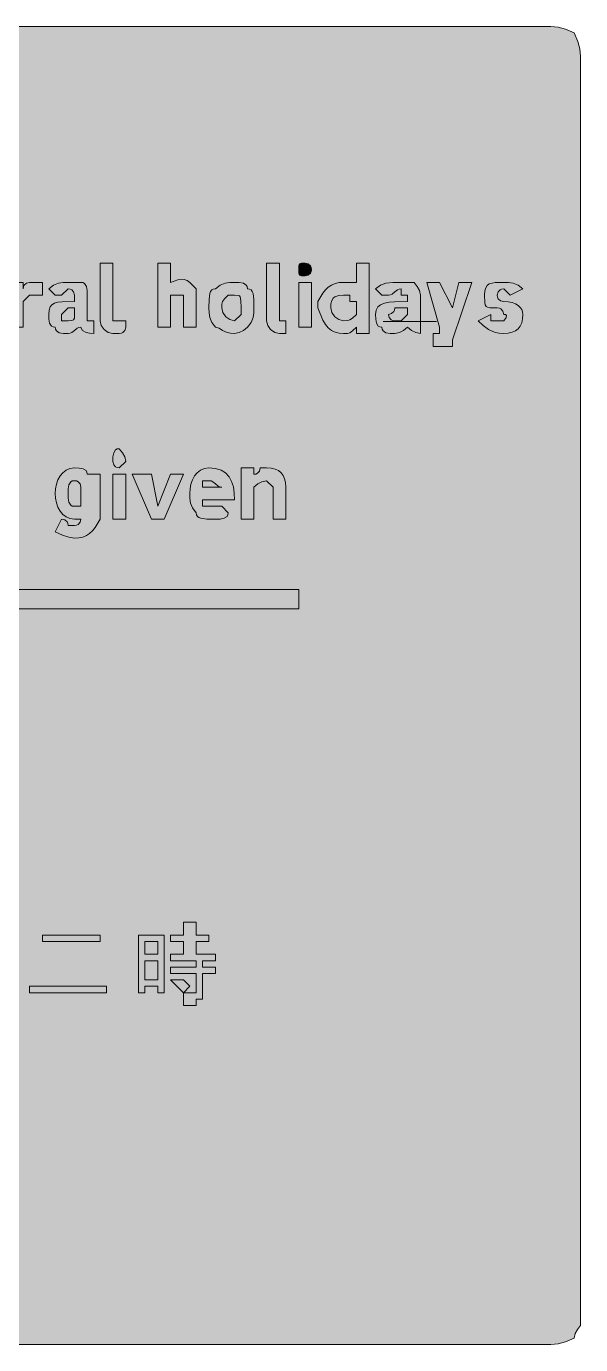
# Model space of a CAD drawing. Header units: metres. Extents: x 9 to 558, y 12 to 259.
# Drawn here: x 453.8 to 557.6, y 12.2 to 259.4 of the extents above; entities that cross this region are included whole.
import ezdxf

# ---------------------------------------------------------------- set-up
doc = ezdxf.new("R2010")
doc.units = ezdxf.units.M
for name, color, linetype, true_color in [('FILL_BLACK_000000', 7, 'Continuous', 0x000000), ('FILL_YELLOW_FFFF00', 7, 'Continuous', 0xffff00), ('STROKE_BLACK_000000', 7, 'Continuous', 0x000000)]:
    doc.layers.add(name, color=color, linetype=linetype, true_color=true_color)

msp = doc.modelspace()

# ---------------------------------------------------------------- hatches: boundary and pattern name
at = {"layer": 'FILL_BLACK_000000', "true_color": 0x000000}
h = msp.add_hatch(color=7, dxfattribs=at)
h.dxf.hatch_style = 1
h.paths.add_polyline_path([(470.01, 205.44), (470.01, 204.24), (472.41, 204.24), (472.41, 203.04), (472.26, 202.44), (471.9, 202.03), (471.61, 201.89), (471.21, 201.84), (470.01, 201.84), (469.13, 202.05), (468.36, 202.59), (467.82, 203.36), (467.61, 204.24), (467.61, 215.04), (470.01, 215.04), (470.01, 205.44)])
h = msp.add_hatch(color=7, dxfattribs=at)
h.dxf.hatch_style = 1
h.paths.add_polyline_path([(482.16, 211.89), (483.34, 211.95), (483.91, 211.78), (484.41, 211.44), (485.61, 210.24), (485.61, 207.84), (485.61, 203.04), (483.21, 203.04), (483.21, 207.84), (483.21, 209.04), (482.01, 209.04), (480.81, 209.04), (480.81, 207.84), (480.81, 203.04), (478.41, 203.04), (478.41, 215.04), (480.81, 215.04), (480.81, 211.44), (482.16, 211.89)])
h = msp.add_hatch(color=7, dxfattribs=at)
h.dxf.hatch_style = 1
h.paths.add_polyline_path([(501.21, 205.44), (501.21, 204.24), (502.41, 204.24), (502.41, 203.04), (502.41, 201.84), (501.21, 201.84), (500.33, 202.05), (499.56, 202.59), (499.02, 203.36), (498.81, 204.24), (498.81, 215.04), (501.21, 215.04), (501.21, 205.44)])
h = msp.add_hatch(color=7, dxfattribs=at)
h.dxf.hatch_style = 1
h.paths.add_polyline_path([(507.16, 213.44), (507.02, 213.15), (506.61, 212.79), (506.01, 212.64), (505.32, 212.66), (504.96, 212.79), (504.83, 213.15), (504.81, 213.84), (504.83, 214.53), (504.96, 214.89), (505.32, 215.02), (506.01, 215.04), (506.61, 214.89), (507.02, 214.53), (507.16, 214.24), (507.21, 213.84), (507.16, 213.44)])
h = msp.add_hatch(color=7, dxfattribs=at)
h.dxf.hatch_style = 1
h.paths.add_polyline_path([(518.01, 215.04), (518.01, 201.84), (515.61, 201.84), (515.61, 203.04), (514.9, 202.35), (514.41, 201.99), (513.92, 201.86), (513.21, 201.84), (512.36, 201.9), (511.62, 202.08), (510.95, 202.41), (510.36, 202.89), (509.82, 203.54), (509.33, 204.37), (508.41, 206.64), (508.41, 207.84), (509.33, 209.41), (509.82, 210.03), (510.36, 210.54), (510.95, 210.93), (511.62, 211.21), (512.36, 211.38), (513.21, 211.44), (515.61, 211.44), (515.61, 215.04), (518.01, 215.04)])
h.paths.add_polyline_path([(514.41, 207.84), (514.41, 209.04), (513.21, 209.04), (512.33, 209), (511.56, 208.74), (511.25, 208.45), (511.02, 208.03), (510.86, 207.43), (510.81, 206.64), (511.02, 205.76), (511.56, 204.99), (512.33, 204.45), (513.21, 204.24), (513.92, 204.26), (514.41, 204.39), (514.9, 204.75), (515.61, 205.44), (515.61, 207.84), (514.41, 207.84)], flags=16)
h = msp.add_hatch(color=7, dxfattribs=at)
h.dxf.hatch_style = 1
h.paths.add_polyline_path([(450.81, 211.44), (453.21, 211.44), (453.21, 210.24), (453.26, 210.64), (453.4, 210.93), (453.81, 211.29), (454.41, 211.44), (456.81, 211.44), (456.81, 209.04), (454.41, 209.04), (453.21, 207.84), (453.21, 203.04), (450.81, 203.04), (450.81, 211.44)])
h = msp.add_hatch(color=7, dxfattribs=at)
h.dxf.hatch_style = 1
h.paths.add_polyline_path([(462.66, 209.64), (462.3, 210.05), (462.01, 210.19), (461.61, 210.24), (460.41, 209.04), (459.21, 209.04), (458.01, 210.24), (458.91, 210.93), (459.81, 211.29), (460.71, 211.42), (461.61, 211.44), (464.01, 211.44), (464.41, 211.39), (464.7, 211.23), (465.06, 210.69), (465.19, 209.92), (465.21, 209.04), (465.21, 204.24), (466.41, 204.24), (466.41, 201.84), (465.62, 201.89), (465.02, 202.03), (464.31, 202.44), (464.05, 202.85), (464.01, 203.04), (463.61, 202.99), (463.3, 202.85), (462.81, 202.44), (462.32, 202.03), (462.01, 201.89), (461.61, 201.84), (460.73, 201.86), (459.96, 201.99), (459.42, 202.35), (459.26, 202.64), (459.21, 203.04), (458.81, 203.09), (458.52, 203.25), (458.16, 203.79), (458.03, 204.56), (458.01, 205.44), (458.07, 206.23), (458.25, 206.83), (458.58, 207.25), (459.06, 207.54), (459.71, 207.71), (460.54, 207.8), (462.81, 207.84), (462.81, 209.04), (462.66, 209.64)])
h.paths.add_polyline_path([(461.61, 204.24), (462.3, 204.26), (462.66, 204.39), (462.79, 204.75), (462.81, 205.44), (462.81, 206.64), (461.61, 206.64), (460.41, 205.44), (460.41, 204.24), (461.61, 204.24)], flags=16)
h = msp.add_hatch(color=7, dxfattribs=at)
h.dxf.hatch_style = 1
h.paths.add_polyline_path([(496.26, 204.84), (495.9, 203.94), (495.21, 203.04), (494.46, 202.44), (493.69, 202.03), (492.81, 201.84), (492.02, 201.89), (491.4, 202.03), (490.56, 202.44), (489.94, 202.85), (489.21, 203.04), (488.52, 203.94), (488.16, 204.84), (488.03, 205.74), (488.01, 206.64), (488.03, 208.21), (488.16, 209.34), (488.3, 209.73), (488.52, 210.01), (488.81, 210.18), (489.21, 210.24), (490.11, 210.93), (491.01, 211.29), (491.91, 211.42), (492.81, 211.44), (493.69, 211.42), (494.46, 211.29), (495, 210.93), (495.16, 210.64), (495.21, 210.24), (495.61, 210.18), (495.9, 210.01), (496.12, 209.73), (496.26, 209.34), (496.39, 208.21), (496.41, 206.64), (496.39, 205.74), (496.26, 204.84)])
h.paths.add_polyline_path([(493.86, 208.74), (493.72, 208.91), (493.5, 209), (492.81, 209.04), (491.61, 209.04), (490.92, 208.33), (490.56, 207.84), (490.43, 207.35), (490.41, 206.64), (490.62, 205.76), (491.16, 204.99), (491.93, 204.45), (492.81, 204.24), (494.01, 205.44), (494.01, 206.64), (493.99, 208.03), (493.86, 208.74)], flags=16)
h = msp.add_hatch(color=7, dxfattribs=at)
h.dxf.hatch_style = 1
h.paths.add_polyline_path([(504.81, 203.04), (504.81, 211.44), (507.21, 211.44), (507.21, 203.04), (504.81, 203.04)])
h = msp.add_hatch(color=7, dxfattribs=at)
h.dxf.hatch_style = 1
h.paths.add_polyline_path([(524.01, 209.04), (524.01, 210.24), (523.61, 210.19), (523.3, 210.05), (522.81, 209.64), (522.32, 209.23), (522.01, 209.09), (521.61, 209.04), (520.41, 209.04), (519.21, 210.24), (520.13, 210.93), (521.16, 211.29), (522.42, 211.42), (524.01, 211.44), (526.41, 211.44), (527.01, 210.69), (527.42, 209.92), (527.61, 209.04), (527.61, 204.24), (527.61, 201.84), (526.73, 202.03), (525.96, 202.44), (525.21, 203.04), (524.46, 202.44), (523.69, 202.03), (522.81, 201.84), (521.93, 201.86), (521.16, 201.99), (520.62, 202.35), (520.46, 202.64), (520.41, 203.04), (520.01, 203.09), (519.72, 203.25), (519.36, 203.79), (519.23, 204.56), (519.21, 205.44), (519.32, 206.23), (519.64, 206.83), (520.16, 207.25), (520.86, 207.54), (521.73, 207.71), (522.75, 207.8), (525.21, 207.84), (525.21, 209.04), (524.01, 209.04)])
h.paths.add_polyline_path([(522.12, 204.43), (522.41, 204.29), (522.81, 204.24), (524.01, 204.24), (525.21, 205.44), (525.21, 206.64), (522.81, 206.64), (522.76, 206.24), (522.62, 205.95), (522.21, 205.59), (521.61, 205.44), (521.76, 204.84), (522.12, 204.43)], flags=16)
h = msp.add_hatch(color=7, dxfattribs=at)
h.dxf.hatch_style = 1
h.paths.add_polyline_path([(533.61, 200.64), (533.61, 199.44), (532.41, 199.44), (530.01, 199.44), (530.01, 201.84), (531.21, 201.84), (531.21, 203.04), (528.81, 211.44), (531.21, 211.44), (533.61, 206.64), (534.81, 211.44), (537.21, 211.44), (533.61, 200.64)])
h = msp.add_hatch(color=7, dxfattribs=at)
h.dxf.hatch_style = 1
h.paths.add_polyline_path([(546.75, 204.6), (546.58, 203.87), (546.3, 203.25), (545.91, 202.74), (545.4, 202.35), (544.78, 202.07), (544.05, 201.9), (543.21, 201.84), (542.36, 201.89), (541.62, 202.05), (540.36, 202.59), (539.33, 203.36), (538.41, 204.24), (540.81, 205.44), (540.81, 204.24), (543.21, 204.24), (543.66, 204.84), (543.72, 205.25), (543.55, 205.39), (543.21, 205.44), (543.06, 206.04), (542.7, 206.45), (542.41, 206.59), (542.01, 206.64), (540.62, 206.68), (540.2, 206.77), (539.91, 206.94), (539.74, 207.23), (539.65, 207.65), (539.61, 209.04), (539.67, 209.83), (539.83, 210.43), (540.12, 210.85), (540.51, 211.14), (541.02, 211.31), (541.63, 211.4), (543.21, 211.44), (544.11, 211.42), (545.01, 211.29), (545.91, 210.93), (546.81, 210.24), (544.41, 209.04), (543.21, 210.24), (542.81, 210.19), (542.52, 210.05), (542.16, 209.64), (542.01, 209.04), (542.06, 208.64), (542.2, 208.35), (542.61, 207.99), (543.21, 207.84), (544.05, 207.79), (544.78, 207.63), (545.4, 207.4), (545.91, 207.09), (546.3, 206.73), (546.58, 206.32), (546.75, 205.89), (546.81, 205.44), (546.75, 204.6)])
h = msp.add_hatch(color=7, dxfattribs=at)
h.dxf.hatch_style = 1
h.paths.add_polyline_path([(471.21, 176.64), (470.81, 176.69), (470.52, 176.83), (470.16, 177.24), (470.01, 177.84), (470.03, 178.72), (470.16, 179.49), (470.52, 180.03), (470.81, 180.19), (471.21, 180.24), (471.81, 179.49), (472.22, 178.72), (472.41, 177.84), (471.21, 176.64)])
h = msp.add_hatch(color=7, dxfattribs=at)
h.dxf.hatch_style = 1
h.paths.add_polyline_path([(461.23, 167.45), (460.62, 167.93), (460.11, 168.54), (459.72, 169.27), (459.44, 170.08), (459.27, 170.94), (459.21, 171.84), (459.27, 172.74), (459.44, 173.6), (459.72, 174.41), (460.11, 175.14), (460.62, 175.75), (461.23, 176.23), (461.97, 176.53), (462.81, 176.64), (463.69, 176.62), (464.46, 176.49), (465, 176.13), (465.16, 175.84), (465.21, 175.44), (467.61, 175.44), (467.61, 167.04), (466.69, 165.46), (466.2, 164.85), (465.66, 164.34), (465.07, 163.95), (464.4, 163.66), (463.66, 163.5), (462.81, 163.44), (461.74, 163.63), (460.56, 164.04), (459.21, 164.64), (460.41, 167.04), (461.01, 166.89), (461.42, 166.53), (461.56, 166.24), (461.61, 165.84), (462.81, 165.84), (463.21, 165.89), (463.5, 166.03), (463.86, 166.44), (464.01, 167.04), (462.81, 167.04), (461.97, 167.15), (461.23, 167.45)])
h.paths.add_polyline_path([(463.5, 174.05), (463.21, 174.19), (462.81, 174.24), (462.41, 174.19), (462.12, 174.03), (461.76, 173.49), (461.63, 172.72), (461.61, 171.84), (461.63, 170.96), (461.76, 170.19), (462.12, 169.65), (462.41, 169.49), (462.81, 169.44), (464.01, 169.44), (464.01, 170.64), (464.01, 173.04), (463.86, 173.64), (463.5, 174.05)], flags=16)
h = msp.add_hatch(color=7, dxfattribs=at)
h.dxf.hatch_style = 1
h.paths.add_polyline_path([(486.81, 169.44), (489.21, 169.44), (490.41, 169.44), (491.61, 168.24), (491.56, 167.84), (491.4, 167.55), (490.86, 167.19), (490.09, 167.06), (489.21, 167.04), (487.63, 167.06), (486.51, 167.19), (486.12, 167.33), (485.83, 167.55), (485.67, 167.84), (485.61, 168.24), (484.92, 169.14), (484.56, 170.04), (484.43, 170.94), (484.41, 171.84), (484.47, 172.74), (484.63, 173.6), (484.92, 174.41), (485.31, 175.14), (485.82, 175.75), (486.43, 176.23), (487.17, 176.53), (488.01, 176.64), (489.25, 176.53), (490.28, 176.21), (491.11, 175.69), (491.76, 174.99), (492.24, 174.12), (492.57, 173.1), (492.75, 171.93), (492.81, 170.64), (486.81, 170.64), (486.81, 169.44)])
h.paths.add_polyline_path([(490.01, 173.09), (489.7, 173.23), (489.21, 173.64), (488.72, 174.05), (488.41, 174.19), (488.01, 174.24), (486.81, 174.24), (486.81, 173.04), (490.41, 173.04), (490.01, 173.09)], flags=16)
h = msp.add_hatch(color=7, dxfattribs=at)
h.dxf.hatch_style = 1
h.paths.add_polyline_path([(500.01, 167.04), (500.01, 171.84), (500.01, 173.04), (498.81, 174.24), (497.93, 174.05), (497.16, 173.64), (496.41, 173.04), (496.41, 167.04), (494.01, 167.04), (494.01, 176.64), (496.41, 176.64), (496.41, 175.44), (496.81, 175.49), (497.1, 175.63), (497.46, 176.04), (497.61, 176.64), (498.81, 176.64), (499.65, 176.58), (500.38, 176.41), (501, 176.13), (501.51, 175.74), (501.9, 175.23), (502.18, 174.62), (502.35, 173.88), (502.41, 173.04), (502.41, 167.04), (500.01, 167.04)])
h = msp.add_hatch(color=7, dxfattribs=at)
h.dxf.hatch_style = 1
h.paths.add_polyline_path([(470.01, 167.04), (470.01, 175.44), (472.41, 175.44), (472.41, 167.04), (470.01, 167.04)])
h = msp.add_hatch(color=7, dxfattribs=at)
h.dxf.hatch_style = 1
h.paths.add_polyline_path([(473.61, 175.44), (477.21, 175.44), (478.41, 169.44), (480.81, 175.44), (483.21, 175.44), (479.61, 167.04), (478.41, 167.04), (477.21, 167.04), (473.61, 175.44)])
h = msp.add_hatch(color=7, dxfattribs=at)
h.dxf.hatch_style = 1
h.paths.add_polyline_path([(504.81, 153.84), (504.81, 150.24), (71.61, 150.24), (76.41, 145.44), (69.21, 145.44), (62.01, 152.64), (69.21, 158.64), (76.41, 158.64), (71.61, 153.84), (504.81, 153.84)])
h = msp.add_hatch(color=7, dxfattribs=at)
h.dxf.hatch_style = 1
h.paths.add_polyline_path([(467.61, 89.04), (467.61, 87.84), (456.81, 87.84), (456.81, 89.04), (467.61, 89.04)])
h = msp.add_hatch(color=7, dxfattribs=at)
h.dxf.hatch_style = 1
h.paths.add_polyline_path([(478.41, 78.24), (478.41, 79.44), (476.01, 79.44), (476.01, 78.24), (474.81, 78.24), (474.81, 89.04), (479.61, 89.04), (479.61, 78.24), (478.41, 78.24)])
h.paths.add_polyline_path([(476.01, 87.84), (476.01, 85.44), (478.41, 85.44), (478.41, 87.84), (476.01, 87.84)], flags=16)
h.paths.add_polyline_path([(478.41, 84.24), (476.01, 84.24), (476.01, 80.64), (478.41, 80.64), (478.41, 84.24)], flags=16)
h = msp.add_hatch(color=7, dxfattribs=at)
h.dxf.hatch_style = 1
h.paths.add_polyline_path([(483.21, 87.84), (480.81, 87.84), (480.81, 89.04), (483.21, 89.04), (483.21, 91.44), (485.61, 91.44), (485.61, 90.24), (485.61, 89.04), (488.01, 89.04), (488.01, 87.84), (485.61, 87.84), (485.61, 85.44), (489.21, 85.44), (489.21, 84.24), (486.81, 84.24), (486.81, 83.04), (489.21, 83.04), (489.21, 81.84), (486.81, 81.84), (486.81, 78.24), (486.81, 77.04), (485.61, 77.04), (485.61, 75.84), (483.21, 75.84), (483.21, 78.24), (484.41, 78.24), (485.61, 78.24), (485.61, 81.84), (480.81, 81.84), (480.81, 83.04), (485.61, 83.04), (485.61, 84.24), (480.81, 84.24), (480.81, 85.44), (483.21, 85.44), (483.21, 87.84)])
h = msp.add_hatch(color=7, dxfattribs=at)
h.dxf.hatch_style = 1
h.paths.add_polyline_path([(468.81, 79.44), (468.81, 78.24), (454.41, 78.24), (454.41, 79.44), (468.81, 79.44)])
h = msp.add_hatch(color=7, dxfattribs=at)
h.dxf.hatch_style = 1
h.paths.add_polyline_path([(483.21, 80.64), (484.41, 79.44), (483.21, 78.24), (482.01, 79.44), (480.81, 80.64), (482.01, 80.64), (483.21, 80.64)])
at = {"layer": 'FILL_YELLOW_FFFF00', "true_color": 0xffff00}
h = msp.add_hatch(color=7, dxfattribs=at)
h.dxf.hatch_style = 1
h.paths.add_polyline_path([(552.02, 259.42), (553.41, 259.29), (554.8, 258.93), (556.41, 258.24), (557.1, 256.63), (557.46, 255.24), (557.59, 253.85), (557.61, 252.24), (557.61, 19.44), (557.61, 15.84), (557.01, 15.09), (556.6, 14.32), (556.41, 13.44), (554.8, 12.75), (553.41, 12.39), (552.02, 12.26), (550.41, 12.24), (16.41, 12.24), (14.01, 12.24), (13.13, 12.43), (12.36, 12.84), (11.61, 13.44), (10.22, 15.05), (9.8, 15.76), (9.51, 16.44), (9.25, 17.83), (9.21, 19.44), (9.21, 252.24), (9.21, 255.84), (9.61, 255.89), (9.92, 256.05), (10.41, 256.59), (10.9, 257.36), (11.61, 258.24), (12.36, 258.84), (13.13, 259.25), (14.01, 259.44), (16.41, 259.44), (550.41, 259.44), (552.02, 259.42)])

# ---------------------------------------------------------------- linework, layer by layer
at = {"layer": 'FILL_BLACK_000000', "lineweight": 0, "true_color": 0x000000}
for points in [[(470.01, 205.44), (470.01, 204.24), (472.41, 204.24), (472.41, 203.04), (472.26, 202.44), (471.9, 202.03), (471.61, 201.89), (471.21, 201.84), (470.01, 201.84), (469.13, 202.05), (468.36, 202.59), (467.82, 203.36), (467.61, 204.24), (467.61, 215.04), (470.01, 215.04)], [(482.16, 211.89), (483.34, 211.95), (483.91, 211.78), (484.41, 211.44), (485.61, 210.24), (485.61, 207.84), (485.61, 203.04), (483.21, 203.04), (483.21, 207.84), (483.21, 209.04), (482.01, 209.04), (480.81, 209.04), (480.81, 207.84), (480.81, 203.04), (478.41, 203.04), (478.41, 215.04), (480.81, 215.04), (480.81, 211.44)], [(501.21, 205.44), (501.21, 204.24), (502.41, 204.24), (502.41, 203.04), (502.41, 201.84), (501.21, 201.84), (500.33, 202.05), (499.56, 202.59), (499.02, 203.36), (498.81, 204.24), (498.81, 215.04), (501.21, 215.04)], [(507.16, 213.44), (507.02, 213.15), (506.61, 212.79), (506.01, 212.64), (505.32, 212.66), (504.96, 212.79), (504.83, 213.15), (504.81, 213.84), (504.83, 214.53), (504.96, 214.89), (505.32, 215.02), (506.01, 215.04), (506.61, 214.89), (507.02, 214.53), (507.16, 214.24), (507.21, 213.84)], [(518.01, 215.04), (518.01, 201.84), (515.61, 201.84), (515.61, 203.04), (514.9, 202.35), (514.41, 201.99), (513.92, 201.86), (513.21, 201.84), (512.36, 201.9), (511.62, 202.08), (510.95, 202.41), (510.36, 202.89), (509.82, 203.54), (509.33, 204.37), (508.41, 206.64), (508.41, 207.84), (509.33, 209.41), (509.82, 210.03), (510.36, 210.54), (510.95, 210.93), (511.62, 211.21), (512.36, 211.38), (513.21, 211.44), (515.61, 211.44), (515.61, 215.04)], [(450.81, 211.44), (453.21, 211.44), (453.21, 210.24), (453.26, 210.64), (453.4, 210.93), (453.81, 211.29), (454.41, 211.44), (456.81, 211.44), (456.81, 209.04), (454.41, 209.04), (453.21, 207.84), (453.21, 203.04), (450.81, 203.04)], [(462.66, 209.64), (462.3, 210.05), (462.01, 210.19), (461.61, 210.24), (460.41, 209.04), (459.21, 209.04), (458.01, 210.24), (458.91, 210.93), (459.81, 211.29), (460.71, 211.42), (461.61, 211.44), (464.01, 211.44), (464.41, 211.39), (464.7, 211.23), (465.06, 210.69), (465.19, 209.92), (465.21, 209.04), (465.21, 204.24), (466.41, 204.24), (466.41, 201.84), (465.62, 201.89), (465.02, 202.03), (464.31, 202.44), (464.05, 202.85), (464.01, 203.04), (463.61, 202.99), (463.3, 202.85), (462.81, 202.44), (462.32, 202.03), (462.01, 201.89), (461.61, 201.84), (460.73, 201.86), (459.96, 201.99), (459.42, 202.35), (459.26, 202.64), (459.21, 203.04), (458.81, 203.09), (458.52, 203.25), (458.16, 203.79), (458.03, 204.56), (458.01, 205.44), (458.07, 206.23), (458.25, 206.83), (458.58, 207.25), (459.06, 207.54), (459.71, 207.71), (460.54, 207.8), (462.81, 207.84), (462.81, 209.04)], [(496.26, 204.84), (495.9, 203.94), (495.21, 203.04), (494.46, 202.44), (493.69, 202.03), (492.81, 201.84), (492.02, 201.89), (491.4, 202.03), (490.56, 202.44), (489.94, 202.85), (489.21, 203.04), (488.52, 203.94), (488.16, 204.84), (488.03, 205.74), (488.01, 206.64), (488.03, 208.21), (488.16, 209.34), (488.3, 209.73), (488.52, 210.01), (488.81, 210.18), (489.21, 210.24), (490.11, 210.93), (491.01, 211.29), (491.91, 211.42), (492.81, 211.44), (493.69, 211.42), (494.46, 211.29), (495, 210.93), (495.16, 210.64), (495.21, 210.24), (495.61, 210.18), (495.9, 210.01), (496.12, 209.73), (496.26, 209.34), (496.39, 208.21), (496.41, 206.64), (496.39, 205.74)], [(504.81, 203.04), (504.81, 211.44), (507.21, 211.44), (507.21, 203.04)], [(524.01, 209.04), (524.01, 210.24), (523.61, 210.19), (523.3, 210.05), (522.81, 209.64), (522.32, 209.23), (522.01, 209.09), (521.61, 209.04), (520.41, 209.04), (519.21, 210.24), (520.13, 210.93), (521.16, 211.29), (522.42, 211.42), (524.01, 211.44), (526.41, 211.44), (527.01, 210.69), (527.42, 209.92), (527.61, 209.04), (527.61, 204.24), (527.61, 201.84), (526.73, 202.03), (525.96, 202.44), (525.21, 203.04), (524.46, 202.44), (523.69, 202.03), (522.81, 201.84), (521.93, 201.86), (521.16, 201.99), (520.62, 202.35), (520.46, 202.64), (520.41, 203.04), (520.01, 203.09), (519.72, 203.25), (519.36, 203.79), (519.23, 204.56), (519.21, 205.44), (519.32, 206.23), (519.64, 206.83), (520.16, 207.25), (520.86, 207.54), (521.73, 207.71), (522.75, 207.8), (525.21, 207.84), (525.21, 209.04)], [(533.61, 200.64), (533.61, 199.44), (532.41, 199.44), (530.01, 199.44), (530.01, 201.84), (531.21, 201.84), (531.21, 203.04), (528.81, 211.44), (531.21, 211.44), (533.61, 206.64), (534.81, 211.44), (537.21, 211.44)], [(546.75, 204.6), (546.58, 203.87), (546.3, 203.25), (545.91, 202.74), (545.4, 202.35), (544.78, 202.07), (544.05, 201.9), (543.21, 201.84), (542.36, 201.89), (541.62, 202.05), (540.36, 202.59), (539.33, 203.36), (538.41, 204.24), (540.81, 205.44), (540.81, 204.24), (543.21, 204.24), (543.66, 204.84), (543.72, 205.25), (543.55, 205.39), (543.21, 205.44), (543.06, 206.04), (542.7, 206.45), (542.41, 206.59), (542.01, 206.64), (540.62, 206.68), (540.2, 206.77), (539.91, 206.94), (539.74, 207.23), (539.65, 207.65), (539.61, 209.04), (539.67, 209.83), (539.83, 210.43), (540.12, 210.85), (540.51, 211.14), (541.02, 211.31), (541.63, 211.4), (543.21, 211.44), (544.11, 211.42), (545.01, 211.29), (545.91, 210.93), (546.81, 210.24), (544.41, 209.04), (543.21, 210.24), (542.81, 210.19), (542.52, 210.05), (542.16, 209.64), (542.01, 209.04), (542.06, 208.64), (542.2, 208.35), (542.61, 207.99), (543.21, 207.84), (544.05, 207.79), (544.78, 207.63), (545.4, 207.4), (545.91, 207.09), (546.3, 206.73), (546.58, 206.32), (546.75, 205.89), (546.81, 205.44)], [(493.86, 208.74), (493.72, 208.91), (493.5, 209), (492.81, 209.04), (491.61, 209.04), (490.92, 208.33), (490.56, 207.84), (490.43, 207.35), (490.41, 206.64), (490.62, 205.76), (491.16, 204.99), (491.93, 204.45), (492.81, 204.24), (494.01, 205.44), (494.01, 206.64), (493.99, 208.03)], [(514.41, 207.84), (514.41, 209.04), (513.21, 209.04), (512.33, 209), (511.56, 208.74), (511.25, 208.45), (511.02, 208.03), (510.86, 207.43), (510.81, 206.64), (511.02, 205.76), (511.56, 204.99), (512.33, 204.45), (513.21, 204.24), (513.92, 204.26), (514.41, 204.39), (514.9, 204.75), (515.61, 205.44), (515.61, 207.84)], [(461.61, 204.24), (462.3, 204.26), (462.66, 204.39), (462.79, 204.75), (462.81, 205.44), (462.81, 206.64), (461.61, 206.64), (460.41, 205.44), (460.41, 204.24)], [(522.12, 204.43), (522.41, 204.29), (522.81, 204.24), (524.01, 204.24), (525.21, 205.44), (525.21, 206.64), (522.81, 206.64), (522.76, 206.24), (522.62, 205.95), (522.21, 205.59), (521.61, 205.44), (521.76, 204.84)], [(471.21, 176.64), (470.81, 176.69), (470.52, 176.83), (470.16, 177.24), (470.01, 177.84), (470.03, 178.72), (470.16, 179.49), (470.52, 180.03), (470.81, 180.19), (471.21, 180.24), (471.81, 179.49), (472.22, 178.72), (472.41, 177.84)], [(461.23, 167.45), (460.62, 167.93), (460.11, 168.54), (459.72, 169.27), (459.44, 170.08), (459.27, 170.94), (459.21, 171.84), (459.27, 172.74), (459.44, 173.6), (459.72, 174.41), (460.11, 175.14), (460.62, 175.75), (461.23, 176.23), (461.97, 176.53), (462.81, 176.64), (463.69, 176.62), (464.46, 176.49), (465, 176.13), (465.16, 175.84), (465.21, 175.44), (467.61, 175.44), (467.61, 167.04), (466.69, 165.46), (466.2, 164.85), (465.66, 164.34), (465.07, 163.95), (464.4, 163.66), (463.66, 163.5), (462.81, 163.44), (461.74, 163.63), (460.56, 164.04), (459.21, 164.64), (460.41, 167.04), (461.01, 166.89), (461.42, 166.53), (461.56, 166.24), (461.61, 165.84), (462.81, 165.84), (463.21, 165.89), (463.5, 166.03), (463.86, 166.44), (464.01, 167.04), (462.81, 167.04), (461.97, 167.15)], [(486.81, 169.44), (489.21, 169.44), (490.41, 169.44), (491.61, 168.24), (491.56, 167.84), (491.4, 167.55), (490.86, 167.19), (490.09, 167.06), (489.21, 167.04), (487.63, 167.06), (486.51, 167.19), (486.12, 167.33), (485.83, 167.55), (485.67, 167.84), (485.61, 168.24), (484.92, 169.14), (484.56, 170.04), (484.43, 170.94), (484.41, 171.84), (484.47, 172.74), (484.63, 173.6), (484.92, 174.41), (485.31, 175.14), (485.82, 175.75), (486.43, 176.23), (487.17, 176.53), (488.01, 176.64), (489.25, 176.53), (490.28, 176.21), (491.11, 175.69), (491.76, 174.99), (492.24, 174.12), (492.57, 173.1), (492.75, 171.93), (492.81, 170.64), (486.81, 170.64)], [(500.01, 167.04), (500.01, 171.84), (500.01, 173.04), (498.81, 174.24), (497.93, 174.05), (497.16, 173.64), (496.41, 173.04), (496.41, 167.04), (494.01, 167.04), (494.01, 176.64), (496.41, 176.64), (496.41, 175.44), (496.81, 175.49), (497.1, 175.63), (497.46, 176.04), (497.61, 176.64), (498.81, 176.64), (499.65, 176.58), (500.38, 176.41), (501, 176.13), (501.51, 175.74), (501.9, 175.23), (502.18, 174.62), (502.35, 173.88), (502.41, 173.04), (502.41, 167.04)], [(463.5, 174.05), (463.21, 174.19), (462.81, 174.24), (462.41, 174.19), (462.12, 174.03), (461.76, 173.49), (461.63, 172.72), (461.61, 171.84), (461.63, 170.96), (461.76, 170.19), (462.12, 169.65), (462.41, 169.49), (462.81, 169.44), (464.01, 169.44), (464.01, 170.64), (464.01, 173.04), (463.86, 173.64)], [(470.01, 167.04), (470.01, 175.44), (472.41, 175.44), (472.41, 167.04)], [(473.61, 175.44), (477.21, 175.44), (478.41, 169.44), (480.81, 175.44), (483.21, 175.44), (479.61, 167.04), (478.41, 167.04), (477.21, 167.04)], [(490.01, 173.09), (489.7, 173.23), (489.21, 173.64), (488.72, 174.05), (488.41, 174.19), (488.01, 174.24), (486.81, 174.24), (486.81, 173.04), (490.41, 173.04)], [(504.81, 153.84), (504.81, 150.24), (71.61, 150.24), (76.41, 145.44), (69.21, 145.44), (62.01, 152.64), (69.21, 158.64), (76.41, 158.64), (71.61, 153.84)], [(467.61, 89.04), (467.61, 87.84), (456.81, 87.84), (456.81, 89.04)], [(478.41, 78.24), (478.41, 79.44), (476.01, 79.44), (476.01, 78.24), (474.81, 78.24), (474.81, 89.04), (479.61, 89.04), (479.61, 78.24)], [(483.21, 87.84), (480.81, 87.84), (480.81, 89.04), (483.21, 89.04), (483.21, 91.44), (485.61, 91.44), (485.61, 90.24), (485.61, 89.04), (488.01, 89.04), (488.01, 87.84), (485.61, 87.84), (485.61, 85.44), (489.21, 85.44), (489.21, 84.24), (486.81, 84.24), (486.81, 83.04), (489.21, 83.04), (489.21, 81.84), (486.81, 81.84), (486.81, 78.24), (486.81, 77.04), (485.61, 77.04), (485.61, 75.84), (483.21, 75.84), (483.21, 78.24), (484.41, 78.24), (485.61, 78.24), (485.61, 81.84), (480.81, 81.84), (480.81, 83.04), (485.61, 83.04), (485.61, 84.24), (480.81, 84.24), (480.81, 85.44), (483.21, 85.44)], [(476.01, 87.84), (476.01, 85.44), (478.41, 85.44), (478.41, 87.84)], [(478.41, 84.24), (476.01, 84.24), (476.01, 80.64), (478.41, 80.64)], [(468.81, 79.44), (468.81, 78.24), (454.41, 78.24), (454.41, 79.44)], [(483.21, 80.64), (484.41, 79.44), (483.21, 78.24), (482.01, 79.44), (480.81, 80.64), (482.01, 80.64)]]:
    msp.add_lwpolyline(points, close=True, dxfattribs=at)
at = {"layer": 'FILL_YELLOW_FFFF00', "lineweight": 0, "true_color": 0xffff00}
msp.add_lwpolyline([(16.41, 259.44), (550.41, 259.44), (552.02, 259.42), (553.41, 259.29), (554.8, 258.93), (556.41, 258.24), (557.1, 256.63), (557.46, 255.24), (557.59, 253.85), (557.61, 252.24), (557.61, 19.44), (557.61, 15.84), (557.01, 15.09), (556.6, 14.32), (556.41, 13.44), (554.8, 12.75), (553.41, 12.39), (552.02, 12.26), (550.41, 12.24), (16.41, 12.24)], dxfattribs=at)
at = {"layer": 'STROKE_BLACK_000000', "lineweight": 0, "true_color": 0x000000}
for points in [[(460.61, 204.08), (460.61, 204.08)], [(520.61, 204.08), (530.61, 204.08)]]:
    msp.add_lwpolyline(points, dxfattribs=at)

doc.saveas('drawing.dxf')
